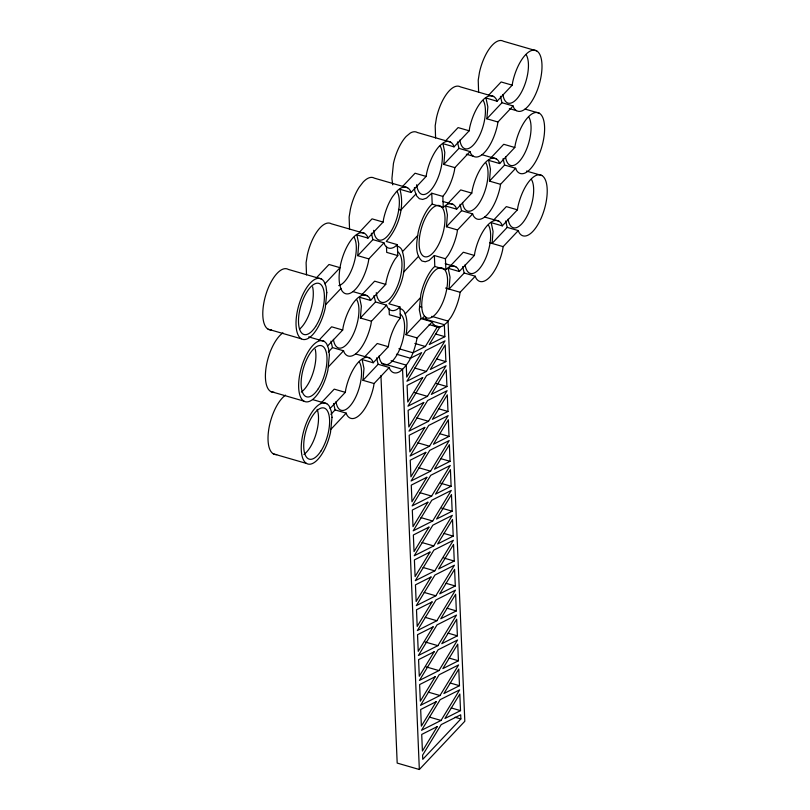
<?xml version="1.0" encoding="UTF-8"?>
<svg xmlns="http://www.w3.org/2000/svg" width="810" height="810" viewBox="0 0 810 810"><rect width="100%" height="100%" fill="white"/><g stroke="black" fill="none" stroke-linecap="round" stroke-linejoin="round"><path stroke-width="1.21" d="M327.554 346.072L342.691 330.014L343.217 326.744A31.691 13.152 -73.8 0 1 369.836 298.515L370.585 300.439L385.722 284.381L386.248 281.111A31.691 13.152 -73.8 0 1 395.077 259.119L397.791 255.595L397.335 244.66L386.259 241.451C398.469 227.904 404.909 207.097 399.917 189.277L411.004 192.486L426.141 176.428L426.667 173.158A31.691 13.152 -73.8 0 1 439.435 146.063L443.445 142.722A31.691 13.152 -73.8 0 1 453.286 144.929L454.025 146.853L469.172 130.795L469.699 127.524A31.691 13.152 -73.8 0 1 496.317 99.296L497.056 101.22L512.193 85.161L512.73 81.891A31.691 13.152 -73.8 0 1 535.623 50.392A31.691 13.152 -73.8 0 1 537.293 90.183A31.691 13.152 -73.8 0 1 513.813 107.862L513.064 105.938L501.987 102.728L500.458 96.319M397.335 244.66L394.561 246.959A31.691 13.152 -73.8 0 1 384.73 244.762L383.981 242.838L368.844 258.886L357.767 255.677L358.749 243.78L356.896 234.91L367.973 238.11L383.11 222.061L383.636 218.791A31.691 13.152 -73.8 0 1 392.465 196.79L396.404 191.686A31.691 13.152 -73.8 0 1 410.255 190.563L411.004 192.486M330.166 408.392L345.303 392.344L345.829 389.073A31.691 13.152 -73.8 0 1 372.448 360.845L373.197 362.769L388.334 346.71L388.861 343.44A31.691 13.152 -73.8 0 1 397.69 321.438L400.403 317.915L399.948 306.98L388.871 303.77C401.355 289.747 408.281 267.847 401.79 249.672A31.691 13.152 -73.8 0 0 396.94 246.159M368.844 258.886L368.317 262.156A31.691 13.152 -73.8 0 1 341.699 290.385C337.78 282.295 339.046 272.95 340.605 264.425A31.691 13.152 -73.8 0 1 367.224 236.196L367.973 238.11M399.948 306.98L397.173 309.288A31.691 13.152 -73.8 0 1 387.332 307.081L386.593 305.157L371.456 321.216L360.379 318.006L361.361 306.109L359.508 297.229L370.585 300.439M371.456 321.216L370.929 324.486A31.691 13.152 -73.8 0 1 344.311 352.714L343.561 350.791L332.485 347.581L330.946 341.172M518.289 230.587L507.212 227.377L492.075 243.435L493.067 231.538L491.204 222.659L502.281 225.869L517.418 209.82L517.954 206.54A31.691 13.152 -73.8 0 1 540.847 175.051A31.691 13.152 -73.8 0 1 542.518 214.832A31.691 13.152 -73.8 0 1 519.038 232.51L518.289 230.587L503.152 246.645L502.625 249.915A31.691 13.152 -73.8 0 1 476.007 278.144L475.267 276.22L460.12 292.278L459.594 295.549A31.691 13.152 -73.8 0 1 450.775 317.54L446.837 322.643L442.817 325.984L439 327.311L435.648 326.562L432.975 323.777L432.236 321.853L417.099 337.912C414.74 350.325 410.184 363.67 399.786 371.608A31.691 13.152 -73.8 0 1 389.944 369.411L389.205 367.487L374.068 383.535L362.991 380.325L363.974 368.439L362.121 359.559L373.197 362.769M374.068 383.535L373.542 386.815A31.691 13.152 -73.8 0 1 346.923 415.034L346.174 413.12L335.097 409.911L333.558 403.491M417.099 337.912L406.012 334.702C407.339 327.189 407.794 319.039 404.403 312.002A31.691 13.152 -73.8 0 0 399.553 308.478M513.064 105.938L497.927 121.996L497.401 125.266A31.691 13.152 -73.8 0 1 470.782 153.495L470.043 151.571L454.896 167.63L443.819 164.42L444.811 152.523L442.949 143.643L454.025 146.853M454.896 167.63L454.369 170.9A31.691 13.152 -73.8 0 1 445.551 192.891L442.827 196.415L443.283 207.35L432.206 204.14L430.96 205.173A31.691 13.152 -73.8 0 0 418.203 232.278C416.785 241.603 414.264 253.753 421.959 261.033L425.311 261.782L429.128 260.445L434.362 255.535L445.439 258.744L448.163 255.221A31.691 13.152 -73.8 0 0 456.982 233.219L457.508 229.949L472.655 213.901L473.394 215.814A31.691 13.152 -73.8 0 0 500.013 187.596L500.539 184.315L515.676 168.267L516.426 170.191A31.691 13.152 -73.8 0 0 539.905 152.513A31.691 13.152 -73.8 0 0 538.235 112.722A31.691 13.152 -73.8 0 0 515.342 144.22L514.806 147.491L499.669 163.549L488.592 160.34L490.455 169.219L489.463 181.116L500.539 184.315M457.508 229.949L446.431 226.739L447.424 214.842L445.561 205.963L456.637 209.172L471.784 193.124L472.311 189.854A31.691 13.152 -73.8 0 1 498.93 161.625L499.669 163.549M497.927 121.996L486.85 118.786L487.843 106.89L485.98 98.01L497.056 101.22M474.397 255.444L463.32 252.234L448.173 268.292L459.25 271.502L474.397 255.444L474.923 252.173A31.691 13.152 -73.8 0 1 501.542 223.945L502.281 225.869M398.895 348.725L412.887 352.785L425.361 346.498L437.268 326.926L429.108 324.567M426.404 371.436L445.024 340.838L425.533 350.659L406.914 381.247L426.404 371.436L414.74 368.054M427.447 396.363L446.067 365.766L426.576 375.587L407.957 406.185L427.447 396.363L414.619 392.647M428.5 421.291L447.12 390.693L427.629 400.515L408.999 431.112L428.5 421.291L416.836 417.909M429.543 446.219L448.163 415.621L428.672 425.442L410.052 456.04L429.543 446.219L417.879 442.847M430.586 471.147L449.206 440.559L429.715 450.38L411.095 480.968L430.586 471.147L418.922 467.775M431.629 496.084L450.249 465.487L430.758 475.308L412.138 505.906L431.629 496.084L419.965 492.703M432.672 521.012L451.291 490.414L431.801 500.236L413.181 530.833L432.672 521.012L421.018 517.63M433.725 545.94L452.344 515.342L432.854 525.163L414.224 555.761L433.725 545.94L422.061 542.558M434.767 570.868L453.387 540.28L433.897 550.091L415.277 580.689L434.767 570.868L423.103 567.496M435.81 595.806L454.43 565.208L434.94 575.029L416.32 605.617L435.81 595.806L424.146 592.424M436.853 620.733L455.473 590.136L435.983 599.957L417.363 630.555L436.853 620.733L425.189 617.352M437.896 645.661L456.516 615.063L437.025 624.885L418.406 655.482L437.896 645.661L425.068 641.945M438.949 670.589L457.569 639.991L438.078 649.812L419.448 680.41L438.949 670.589L426.121 666.873M439.992 695.517L458.612 664.929L439.121 674.75L420.501 705.338L439.992 695.517L428.328 692.145M441.035 720.454L459.655 689.857L440.164 699.678L421.544 730.276L441.035 720.454L429.371 717.073M442.827 196.415L431.75 193.205L426.516 198.116L422.699 199.452L419.347 198.703L416.674 195.919L414.882 191.281L414.396 187.586M316.386 277.86L329.002 264.485L340.078 267.695L324.942 283.743M359.417 232.227L372.033 218.852L383.11 222.061M402.449 186.594L415.064 173.219L426.141 176.428M445.48 140.97L458.095 127.585L469.172 130.795M488.501 95.337L501.117 81.962L512.193 85.161M357.767 255.677L372.904 239.628L383.981 242.838M415.935 193.995L400.788 210.053L398.459 209.375M443.819 164.42L458.966 148.362L470.043 151.571M486.85 118.786L501.987 102.728M325.812 304.519L340.949 288.471M318.998 340.19L331.614 326.805L342.691 330.014M362.029 294.557L374.645 281.171L385.722 284.381M402.529 251.596L417.676 235.548M448.092 203.29L460.708 189.915L471.784 193.124M491.113 157.656L503.729 144.281L514.806 147.491M328.283 352.046L332.485 347.581M360.379 318.006L375.516 301.948L386.593 305.157M403.4 272.373L418.547 256.325M446.431 226.739L461.578 210.691L472.655 213.901M489.463 181.116L504.6 165.058L515.676 168.267M328.425 366.849L343.561 350.791M320.77 403.4L334.226 389.134L345.303 392.344M364.642 356.876L377.257 343.501L388.334 346.71M405.142 313.926L420.289 297.867M493.725 219.986L506.341 206.611L517.418 209.82M330.895 414.366L335.097 409.911M362.991 380.325L378.128 364.277L389.205 367.487M406.012 334.702L421.159 318.644L432.236 321.853M475.267 276.22L464.191 273.01L449.044 289.069L450.036 277.172L448.173 268.292M331.037 429.168L346.174 413.12M460.87 718.936L422.759 759.355L422.587 755.203L441.207 724.606L460.698 714.784L460.87 718.936L455.048 717.255M380.933 375.516L397.183 763.081L419.337 769.5L464.818 721.264L448.051 321.074L431.73 316.335M443.283 207.35L446.057 205.052A31.691 13.152 -73.8 0 1 455.898 207.259L456.637 209.172M434.362 255.535L434.818 266.47L433.573 267.502A31.691 13.152 -73.8 0 0 420.815 294.597L419.296 309.764L421.159 318.644M434.818 266.47L445.895 269.679L448.669 267.371A31.691 13.152 -73.8 0 1 458.511 269.578L459.25 271.502M424.673 316.224L422.192 318.289L444.346 324.709L444.852 336.676L429.259 344.533L439.941 326.987L432.945 324.962M445.895 361.614L430.302 369.471L445.196 344.989L445.895 361.614L436.57 358.911M446.938 386.542L431.345 394.399L446.249 369.917L446.938 386.542L436.448 383.505M447.991 411.47L432.398 419.327L447.292 394.855L447.991 411.47L438.656 408.767M449.034 436.398L433.441 444.255L448.335 419.783L449.034 436.398L439.698 433.694M450.076 461.325L434.484 469.182L449.378 444.71L450.076 461.325L440.751 458.632M451.119 486.263L435.527 494.12L450.421 469.638L451.119 486.263L440.63 483.216M452.162 511.191L436.57 519.048L451.474 494.566L452.162 511.191L441.673 508.153M453.215 536.119L437.623 543.976L452.517 519.504L453.215 536.119L443.88 533.415M454.258 561.046L438.666 568.904L453.559 544.431L454.258 561.046L443.758 558.009M455.301 585.984L439.708 593.841L454.602 569.359L455.301 585.984L445.976 583.281M456.344 610.912L440.751 618.769L455.645 594.287L456.344 610.912L447.019 608.209M457.387 635.84L441.794 643.697L456.698 619.225L457.387 635.84L448.062 633.137M458.44 660.768L442.847 668.625L457.741 644.153L458.44 660.768L449.104 658.064M459.483 685.695L443.89 693.552L458.784 669.08L459.483 685.695L450.147 683.002M460.525 710.633L444.933 718.49L459.827 694.008L460.525 710.633L451.2 707.93M536.676 50.878L503.445 41.249A31.691 13.152 -73.8 0 0 479.49 72.262L478.224 80.16L478.619 92.37M493.644 96.511L460.414 86.883A31.691 13.152 -73.8 0 0 436.458 117.895L435.193 125.793L435.588 138.004M525.042 109.077L539.288 113.208M509.358 108.591L516.486 110.656M450.613 142.145L417.383 132.516A31.691 13.152 -73.8 0 0 410.214 133.103L406.195 136.434A31.691 13.152 -73.8 0 0 393.437 163.529L391.918 178.696L392.728 184.862M482.011 154.71L496.257 158.831M526.47 171.062L541.9 175.527M466.327 154.224L473.455 156.279M407.582 187.768L374.352 178.149A31.691 13.152 -73.8 0 0 363.163 182.068L359.225 187.171A31.691 13.152 -73.8 0 0 350.406 209.162L349.13 217.05L349.535 229.26M442.543 201.376L453.225 204.464M484.623 217.029L498.869 221.16M489.746 242.757L503.152 246.645M364.561 233.401L331.32 223.773A31.691 13.152 -73.8 0 0 307.375 254.796L306.099 262.683L306.504 274.894M445.156 263.695L455.838 266.794M397.791 255.595L386.714 252.386L386.461 246.311M445.551 288.056L460.12 292.278M419.428 306.484L421.757 307.162A26.649 11.056 -73.8 0 0 435.537 314.24A26.649 11.056 -73.8 0 0 447.576 279.784A26.619 11.046 -73.8 0 0 443.151 268.363M321.529 279.035L288.289 269.406A31.691 13.152 -73.8 0 0 265.346 296.419A31.691 13.152 -73.8 0 0 271.451 329.933M352.927 291.6L367.173 295.731M400.403 317.915L389.326 314.705L389.073 308.63M435.527 333.973L444.852 336.676M414.862 343.46L425.361 346.498M396.465 354.203L410.457 358.253L421.635 352.623L406.742 377.095L406.235 365.128L391.078 360.733M308.711 336.889L324.142 341.364M355.539 353.929L369.785 358.05M268.1 329.184L301.33 338.813M381.571 363.224L402.56 369.309L419.337 769.5M312.508 399.563L326.754 403.684M270.712 391.503L303.942 401.132M273.324 453.833L306.555 463.462M504.6 165.058L503.071 158.649M507.212 227.377L505.683 220.968M458.966 148.362L457.427 141.952M461.578 210.691L460.039 204.272M464.191 273.01L462.652 266.601M372.904 239.628L371.365 233.209M375.516 301.948L373.977 295.539M378.128 364.277L376.589 357.868M445.439 258.744L445.895 269.679M431.75 193.205L432.206 204.14M425.999 317.176L426.111 319.697M526.227 54.796A26.619 11.046 -73.8 0 1 520.678 93.545A26.619 11.046 -73.8 0 1 502.899 94.497M483.195 100.43A26.619 11.046 -73.8 0 1 477.647 139.178A26.619 11.046 -73.8 0 1 459.867 140.12M528.839 117.116A26.619 11.046 -73.8 0 1 523.29 155.874A26.619 11.046 -73.8 0 1 505.511 156.816M531.451 179.445A26.619 11.046 -73.8 0 1 525.892 218.194A26.619 11.046 -73.8 0 1 508.123 219.145M485.808 162.749A26.619 11.046 -73.8 0 1 480.259 201.508A26.619 11.046 -73.8 0 1 462.48 202.449M488.42 225.079A26.619 11.046 -73.8 0 1 482.871 263.827A26.619 11.046 -73.8 0 1 465.092 264.769M440.164 146.053A26.619 11.046 -73.8 0 1 434.302 185.338A26.619 11.046 -73.8 0 1 416.694 184.71M440.539 206.044A26.619 11.046 -73.8 0 1 436.63 248.113A26.619 11.046 -73.8 0 1 419.226 240.135A26.619 11.046 -73.8 0 1 439.658 205.639M397.507 251.667A26.619 11.046 -73.8 0 1 395.401 290.567A26.619 11.046 -73.8 0 1 376.285 292.663M400.12 313.996A26.619 11.046 -73.8 0 1 398.307 352.32A26.619 11.046 -73.8 0 1 379.029 356.035M359.326 361.969A26.619 11.046 -73.8 0 1 353.778 400.727A26.619 11.046 -73.8 0 1 335.998 401.669M356.714 299.639A26.619 11.046 -73.8 0 1 351.165 338.398A26.619 11.046 -73.8 0 1 333.386 339.339M354.102 237.32A26.619 11.046 -73.8 0 1 353.514 264.728A26.619 11.046 -73.8 0 1 338.752 285.636M397.133 191.686A26.619 11.046 -73.8 0 1 391.27 230.971A26.619 11.046 -73.8 0 1 373.673 230.344M421.757 307.162A26.619 11.046 -73.8 0 1 428.379 279.48A26.619 11.046 -73.8 0 1 442.27 267.958M276.676 454.582A31.691 13.152 -73.8 0 1 268.687 429.847A31.691 13.152 -73.8 0 1 285.555 395.148M317.156 409.364A26.619 11.046 -73.8 0 1 316.133 433.623A26.619 11.046 -73.8 0 1 303.952 454.43M274.063 392.253A31.691 13.152 -73.8 0 1 266.075 367.527A31.691 13.152 -73.8 0 1 282.943 332.829M315.201 349.171A26.619 11.046 -73.8 0 1 301.34 392.101M312.589 286.841A26.619 11.046 -73.8 0 1 299.578 329.123M326.794 292.623L325.286 307.79A31.691 13.152 -73.8 0 1 302.383 339.289A31.691 13.152 -73.8 0 1 300.723 299.508A31.691 13.152 -73.8 0 1 324.192 281.819L325.995 286.457L326.794 292.623M329.407 354.952L327.898 370.119A31.691 13.152 -73.8 0 1 304.995 401.618A31.691 13.152 -73.8 0 1 303.335 361.827A31.691 13.152 -73.8 0 1 326.805 344.149L328.607 348.786L329.407 354.952M332.019 417.272L330.51 432.439A31.691 13.152 -73.8 0 1 307.608 463.938A31.691 13.152 -73.8 0 1 305.937 424.156A31.691 13.152 -73.8 0 1 329.417 406.478L331.219 411.105L332.019 417.272M422.678 377.551L407.784 402.023L407.086 385.408L422.678 377.551M423.731 402.479L408.827 426.961L408.129 410.336L423.731 402.479M424.774 427.407L409.87 451.889L409.182 435.264L424.774 427.407M425.817 452.344L410.923 476.817L410.225 460.191L425.817 452.344M426.86 477.272L411.966 501.744L411.267 485.129L426.86 477.272M427.903 502.2L413.009 526.672L412.31 510.057L427.903 502.2M428.956 527.128L414.052 551.61L413.353 534.985L428.956 527.128M429.999 552.055L415.095 576.538L414.406 559.913L429.999 552.055M431.041 576.993L416.148 601.465L415.449 584.85L431.041 576.993M432.084 601.921L417.19 626.393L416.492 609.778L432.084 601.921M433.127 626.849L418.233 651.331L417.535 634.706L433.127 626.849M434.17 651.777L419.276 676.259L418.578 659.634L434.17 651.777M435.223 676.714L420.319 701.187L419.631 684.561L435.223 676.714M436.266 701.642L421.372 726.114L420.673 709.499L436.266 701.642M437.309 726.57L422.415 751.042L421.716 734.427L437.309 726.57M318.269 388.77A26.619 11.046 -73.8 0 0 322.522 346.143A26.619 11.046 -73.8 0 0 301.34 378.827A26.619 11.046 -73.8 0 0 318.269 388.77M320.882 451.099A26.619 11.046 -73.8 0 0 325.134 408.463A26.619 11.046 -73.8 0 0 303.952 441.146A26.619 11.046 -73.8 0 0 320.882 451.099M315.657 326.45A26.619 11.046 -73.8 0 0 319.909 283.814A26.619 11.046 -73.8 0 0 298.728 316.497A26.619 11.046 -73.8 0 0 315.657 326.45"/></g></svg>
